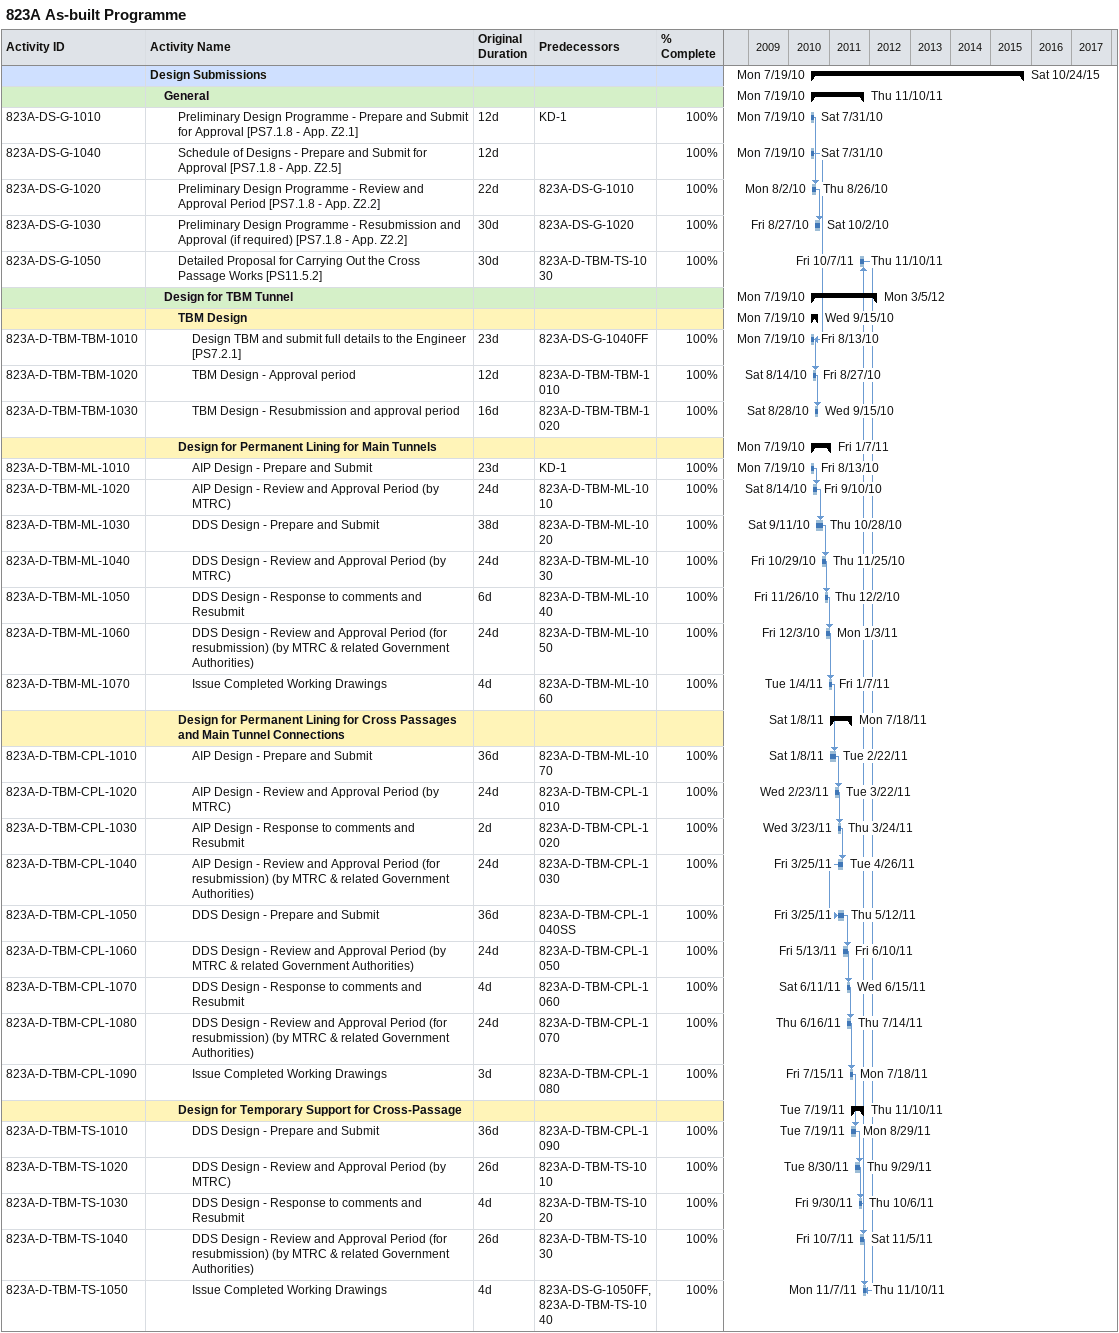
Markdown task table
823A As-built Programme

| ID | Level | Task | Original duration | Start | Finish | Predecessors | % complete |
|---|---|---|---|---|---|---|---|
|  | 1 | **Design Submissions** |  | 2010-07-19 | 2015-10-24 |  |  |
|  | 2 | **General** |  | 2010-07-19 | 2011-11-10 |  |  |
| 823A-DS-G-1010 | 3 | Preliminary Design Programme - Prepare and Submit for Approval [PS7.1.8 - App. Z2.1] | 12d | 2010-07-19 | 2010-07-31 | KD-1 | 100 |
| 823A-DS-G-1040 | 3 | Schedule of Designs - Prepare and Submit for Approval [PS7.1.8 - App. Z2.5] | 12d | 2010-07-19 | 2010-07-31 |  | 100 |
| 823A-DS-G-1020 | 3 | Preliminary Design Programme - Review and Approval Period [PS7.1.8 - App. Z2.2] | 22d | 2010-08-02 | 2010-08-26 | 823A-DS-G-1010 | 100 |
| 823A-DS-G-1030 | 3 | Preliminary Design Programme - Resubmission and Approval (if required) [PS7.1.8 - App. Z2.2] | 30d | 2010-08-27 | 2010-10-02 | 823A-DS-G-1020 | 100 |
| 823A-DS-G-1050 | 3 | Detailed Proposal for Carrying Out the Cross Passage Works [PS11.5.2] | 30d | 2011-10-07 | 2011-11-10 | 823A-D-TBM-TS-1030 | 100 |
|  | 2 | **Design for TBM Tunnel** |  | 2010-07-19 | 2012-03-05 |  |  |
|  | 3 | **TBM Design** |  | 2010-07-19 | 2010-09-15 |  |  |
| 823A-D-TBM-TBM-1010 | 4 | Design TBM and submit full details to the Engineer [PS7.2.1] | 23d | 2010-07-19 | 2010-08-13 | 823A-DS-G-1040FF | 100 |
| 823A-D-TBM-TBM-1020 | 4 | TBM Design - Approval period | 12d | 2010-08-14 | 2010-08-27 | 823A-D-TBM-TBM-1010 | 100 |
| 823A-D-TBM-TBM-1030 | 4 | TBM Design - Resubmission and approval period | 16d | 2010-08-28 | 2010-09-15 | 823A-D-TBM-TBM-1020 | 100 |
|  | 3 | **Design for Permanent Lining for Main Tunnels** |  | 2010-07-19 | 2011-01-07 |  |  |
| 823A-D-TBM-ML-1010 | 4 | AIP Design - Prepare and Submit | 23d | 2010-07-19 | 2010-08-13 | KD-1 | 100 |
| 823A-D-TBM-ML-1020 | 4 | AIP Design - Review and Approval Period (by MTRC) | 24d | 2010-08-14 | 2010-09-10 | 823A-D-TBM-ML-1010 | 100 |
| 823A-D-TBM-ML-1030 | 4 | DDS Design - Prepare and Submit | 38d | 2010-09-11 | 2010-10-28 | 823A-D-TBM-ML-1020 | 100 |
| 823A-D-TBM-ML-1040 | 4 | DDS Design - Review and Approval Period (by MTRC) | 24d | 2010-10-29 | 2010-11-25 | 823A-D-TBM-ML-1030 | 100 |
| 823A-D-TBM-ML-1050 | 4 | DDS Design - Response to comments and Resubmit | 6d | 2010-11-26 | 2010-12-02 | 823A-D-TBM-ML-1040 | 100 |
| 823A-D-TBM-ML-1060 | 4 | DDS Design - Review and Approval Period (for resubmission) (by MTRC & related Government Authorities) | 24d | 2010-12-03 | 2011-01-03 | 823A-D-TBM-ML-1050 | 100 |
| 823A-D-TBM-ML-1070 | 4 | Issue Completed Working Drawings | 4d | 2011-01-04 | 2011-01-07 | 823A-D-TBM-ML-1060 | 100 |
|  | 3 | **Design for Permanent Lining for Cross Passages and Main Tunnel Connections** |  | 2011-01-08 | 2011-07-18 |  |  |
| 823A-D-TBM-CPL-1010 | 4 | AIP Design - Prepare and Submit | 36d | 2011-01-08 | 2011-02-22 | 823A-D-TBM-ML-1070 | 100 |
| 823A-D-TBM-CPL-1020 | 4 | AIP Design - Review and Approval Period (by MTRC) | 24d | 2011-02-23 | 2011-03-22 | 823A-D-TBM-CPL-1010 | 100 |
| 823A-D-TBM-CPL-1030 | 4 | AIP Design - Response to comments and Resubmit | 2d | 2011-03-23 | 2011-03-24 | 823A-D-TBM-CPL-1020 | 100 |
| 823A-D-TBM-CPL-1040 | 4 | AIP Design - Review and Approval Period (for resubmission) (by MTRC & related Government Authorities) | 24d | 2011-03-25 | 2011-04-26 | 823A-D-TBM-CPL-1030 | 100 |
| 823A-D-TBM-CPL-1050 | 4 | DDS Design - Prepare and Submit | 36d | 2011-03-25 | 2011-05-12 | 823A-D-TBM-CPL-1040SS | 100 |
| 823A-D-TBM-CPL-1060 | 4 | DDS Design - Review and Approval Period (by MTRC & related Government Authorities) | 24d | 2011-05-13 | 2011-06-10 | 823A-D-TBM-CPL-1050 | 100 |
| 823A-D-TBM-CPL-1070 | 4 | DDS Design - Response to comments and Resubmit | 4d | 2011-06-11 | 2011-06-15 | 823A-D-TBM-CPL-1060 | 100 |
| 823A-D-TBM-CPL-1080 | 4 | DDS Design - Review and Approval Period (for resubmission) (by MTRC & related Government Authorities) | 24d | 2011-06-16 | 2011-07-14 | 823A-D-TBM-CPL-1070 | 100 |
| 823A-D-TBM-CPL-1090 | 4 | Issue Completed Working Drawings | 3d | 2011-07-15 | 2011-07-18 | 823A-D-TBM-CPL-1080 | 100 |
|  | 3 | **Design for Temporary Support for Cross-Passage** |  | 2011-07-19 | 2011-11-10 |  |  |
| 823A-D-TBM-TS-1010 | 4 | DDS Design - Prepare and Submit | 36d | 2011-07-19 | 2011-08-29 | 823A-D-TBM-CPL-1090 | 100 |
| 823A-D-TBM-TS-1020 | 4 | DDS Design - Review and Approval Period (by MTRC) | 26d | 2011-08-30 | 2011-09-29 | 823A-D-TBM-TS-1010 | 100 |
| 823A-D-TBM-TS-1030 | 4 | DDS Design - Response to comments and Resubmit | 4d | 2011-09-30 | 2011-10-06 | 823A-D-TBM-TS-1020 | 100 |
| 823A-D-TBM-TS-1040 | 4 | DDS Design - Review and Approval Period (for resubmission) (by MTRC & related Government Authorities) | 26d | 2011-10-07 | 2011-11-05 | 823A-D-TBM-TS-1030 | 100 |
| 823A-D-TBM-TS-1050 | 4 | Issue Completed Working Drawings | 4d | 2011-11-07 | 2011-11-10 | 823A-DS-G-1050FF, 823A-D-TBM-TS-1040 | 100 |
